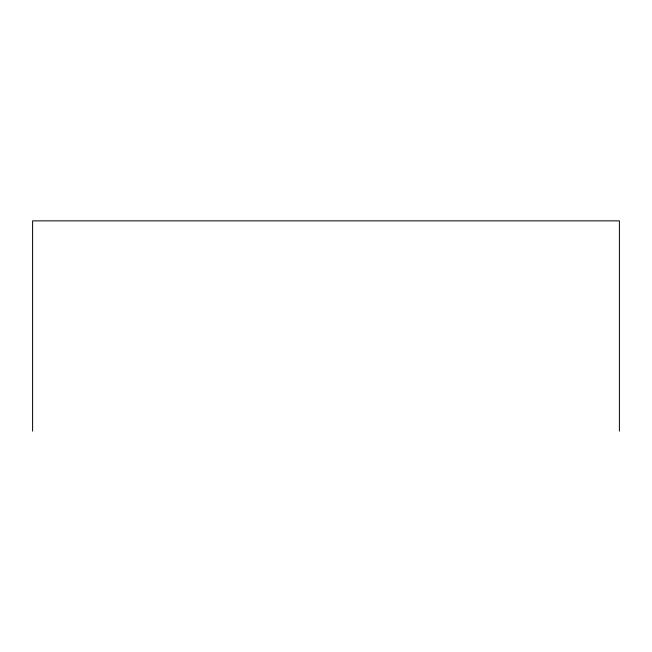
<?xml version="1.0" encoding="UTF-8"?>
<svg xmlns="http://www.w3.org/2000/svg" width="652" height="652" viewBox="0 0 652 652"><rect width="100%" height="100%" fill="white"/><g stroke="black" fill="none" stroke-linecap="round" stroke-linejoin="round"><path stroke-width="0.98" d="M619.4 431.135L619.4 220.865L32.6 220.865L32.6 431.135"/></g></svg>
